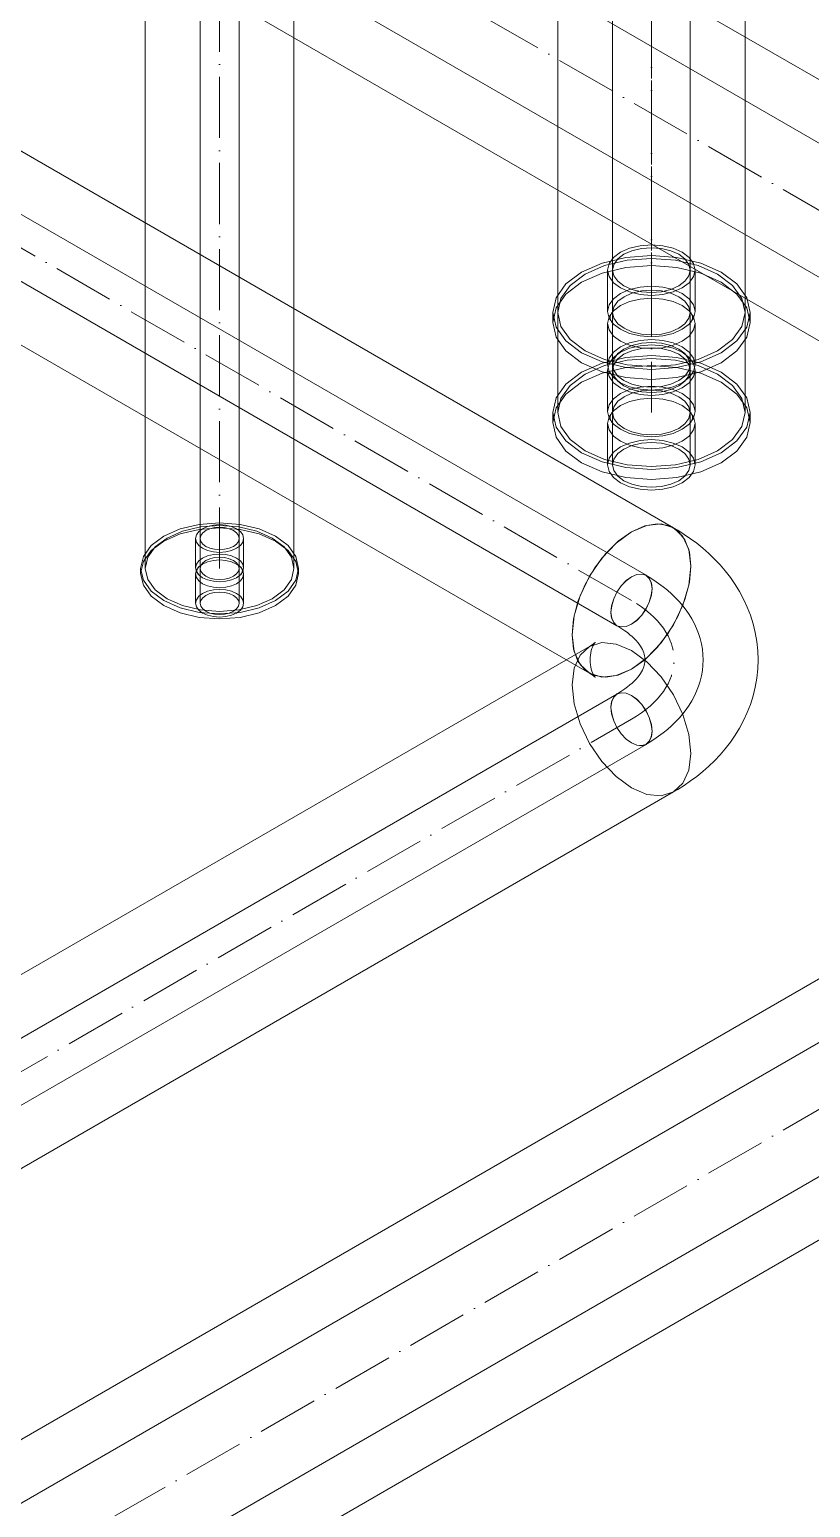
# Model space of a CAD drawing. Header units: millimetres. Extents: x -88595 to 880822, y -1054509 to -148035.
# Drawn here: x 431748.6 to 431876.5, y -325800.4 to -325558.4 of the extents above; entities that cross this region are included whole.
import ezdxf

# ---------------------------------------------------------------- set-up
doc = ezdxf.new("R2010")
doc.units = ezdxf.units.MM
doc.linetypes.add('$12$ADSK_Осевая', pattern=[14, 10, -2, 0, -2])
doc.linetypes.add('$13$ADSK_Осевая', pattern=[14, 10, -2, 0, -2])
for name, color, linetype, lineweight in [('Изоляция', 7, 'Continuous', 18), ('Трубопровод', 7, 'Continuous', 18), ('Трубопроводы', 7, 'Continuous', 18)]:
    doc.layers.add(name, color=color, linetype=linetype, lineweight=lineweight)

# ---------------------------------------------------------------- blocks, each defined once
blk = doc.blocks.new('$0$ADSK_МедьПайка_Отвод-гнутая труба - Отвод _гнутая труба_-V88-В_ОВ3_3')
at = {"layer": 'Трубопроводы', "color": 190, "true_color": 0x8000ff}
for points in [[(-8212.37, 5009.38, 0), (-8212.26, 5010.46, 0), (-8211.92, 5011.59, 0), (-8211.39, 5012.7, 0), (-8210.69, 5013.72, 0), (-8209.88, 5014.58, 0), (-8209.01, 5015.21, 0), (-8208.14, 5015.58, 0), (-8207.32, 5015.66, 0), (-8206.63, 5015.45, 0), (-8206.09, 5014.95, 0), (-8205.76, 5014.21, 0), (-8205.64, 5013.27, 0)], [(-8197.28, 5001.61, 0), (-8197.31, 5002.49, 0), (-8197.4, 5003.36, 0), (-8197.55, 5004.23, 0), (-8197.76, 5005.08, 0), (-8198.02, 5005.92, 0), (-8198.34, 5006.73, 0), (-8198.7, 5007.53, 0), (-8199.12, 5008.3, 0), (-8199.57, 5009.05, 0), (-8200.07, 5009.77, 0), (-8200.61, 5010.47, 0), (-8201.19, 5011.14, 0), (-8201.8, 5011.79, 0), (-8202.45, 5012.41, 0), (-8203.12, 5013.01, 0), (-8203.83, 5013.58, 0), (-8204.56, 5014.12, 0), (-8205.33, 5014.65, 0), (-8206.11, 5015.15, 0), (-8206.63, 5015.45, 0)], [(-8205.64, 5013.27, 0), (-8205.76, 5012.2, 0), (-8206.09, 5011.07, 0), (-8206.63, 5009.95, 0), (-8207.32, 5008.93, 0), (-8208.14, 5008.08, 0), (-8209.01, 5007.44, 0), (-8209.88, 5007.07, 0), (-8210.69, 5006.99, 0), (-8211.39, 5007.2, 0), (-8211.92, 5007.7, 0), (-8212.26, 5008.44, 0), (-8212.37, 5009.38, 0)], [(-8206.8, 5001.61, 0), (-8206.8, 5001.83, 0), (-8206.83, 5002.05, 0), (-8206.87, 5002.28, 0), (-8206.92, 5002.52, 0), (-8207, 5002.76, 0), (-8207.1, 5003.02, 0), (-8207.22, 5003.29, 0), (-8207.37, 5003.56, 0), (-8207.55, 5003.85, 0), (-8207.76, 5004.15, 0), (-8207.99, 5004.46, 0), (-8208.26, 5004.77, 0), (-8208.56, 5005.09, 0), (-8208.9, 5005.41, 0), (-8209.26, 5005.73, 0), (-8209.66, 5006.06, 0), (-8210.1, 5006.38, 0), (-8210.56, 5006.7, 0), (-8211.06, 5007.01, 0), (-8211.39, 5007.2, 0)], [(-8206.8, 5001.61, 0), (-8206.8, 5001.39, 0), (-8206.83, 5001.17, 0), (-8206.87, 5000.94, 0), (-8206.92, 5000.7, 0), (-8207, 5000.46, 0), (-8207.1, 5000.2, 0), (-8207.22, 4999.94, 0), (-8207.37, 4999.66, 0), (-8207.55, 4999.37, 0), (-8207.76, 4999.07, 0), (-8207.99, 4998.77, 0), (-8208.26, 4998.45, 0), (-8208.56, 4998.13, 0), (-8208.9, 4997.81, 0), (-8209.26, 4997.49, 0), (-8209.66, 4997.17, 0), (-8210.1, 4996.84, 0), (-8210.56, 4996.53, 0), (-8211.06, 4996.21, 0), (-8211.39, 4996.02, 0)], [(-8197.28, 5001.61, 0), (-8197.31, 5000.73, 0), (-8197.4, 4999.86, 0), (-8197.55, 4998.99, 0), (-8197.76, 4998.14, 0), (-8198.02, 4997.3, 0), (-8198.34, 4996.49, 0), (-8198.7, 4995.69, 0), (-8199.12, 4994.92, 0), (-8199.57, 4994.17, 0), (-8200.07, 4993.45, 0), (-8200.61, 4992.75, 0), (-8201.19, 4992.08, 0), (-8201.8, 4991.43, 0), (-8202.45, 4990.81, 0), (-8203.12, 4990.21, 0), (-8203.83, 4989.64, 0), (-8204.56, 4989.1, 0), (-8205.33, 4988.57, 0), (-8206.11, 4988.08, 0), (-8206.63, 4987.77, 0)], [(-8205.64, 4989.95, 0), (-8205.76, 4991.02, 0), (-8206.09, 4992.15, 0), (-8206.63, 4993.27, 0), (-8207.32, 4994.29, 0), (-8208.14, 4995.15, 0), (-8209.01, 4995.78, 0), (-8209.88, 4996.15, 0), (-8210.69, 4996.23, 0), (-8211.39, 4996.02, 0), (-8211.92, 4995.52, 0), (-8212.26, 4994.78, 0), (-8212.37, 4993.84, 0)], [(-8212.37, 4993.84, 0), (-8212.26, 4992.77, 0), (-8211.92, 4991.63, 0), (-8211.39, 4990.52, 0), (-8210.69, 4989.5, 0), (-8209.88, 4988.64, 0), (-8209.01, 4988.01, 0), (-8208.14, 4987.64, 0), (-8207.32, 4987.56, 0), (-8206.63, 4987.77, 0), (-8206.09, 4988.27, 0), (-8205.76, 4989.01, 0), (-8205.64, 4989.95, 0)]]:
    blk.add_polyline3d(points, dxfattribs=at)
blk = doc.blocks.new('$0$ADSK_МедьПайка_Муфта - Муфта медная под пайку-V115-В_ОВ3_3')
at = {"layer": 'Трубопроводы', "color": 190, "true_color": 0x8000ff}
for p, q in [((-8280.39, 5021.49), (-8280.39, 5016.67)), ((-8279.63, 5021.49), (-8279.63, 5010.87)), ((-8273.28, 5010.87), (-8273.28, 5021.49)), ((-8272.52, 5016.67), (-8272.52, 5021.49)), ((-8280.39, 5015.69), (-8280.39, 5010.87)), ((-8272.52, 5010.87), (-8272.52, 5015.69))]:
    blk.add_line(p, q, dxfattribs=at)
for points in [[(-8279.24, 5023.09, 0), (-8279.86, 5022.62, 0), (-8280.26, 5022.07, 0), (-8280.39, 5021.49, 0), (-8280.26, 5020.9, 0), (-8279.86, 5020.35, 0), (-8279.24, 5019.88, 0), (-8278.42, 5019.52, 0), (-8277.48, 5019.29, 0), (-8276.46, 5019.21, 0), (-8275.44, 5019.29, 0), (-8274.49, 5019.52, 0), (-8273.67, 5019.88, 0)], [(-8274.21, 5020.19, 0), (-8274.87, 5019.9, 0), (-8275.64, 5019.72, 0), (-8276.46, 5019.65, 0), (-8277.28, 5019.72, 0), (-8278.04, 5019.9, 0), (-8278.7, 5020.19, 0), (-8279.21, 5020.57, 0), (-8279.52, 5021.01, 0), (-8279.63, 5021.49, 0), (-8279.52, 5021.96, 0), (-8279.21, 5022.4, 0), (-8278.7, 5022.78, 0)], [(-8273.67, 5019.88, 0), (-8273.05, 5020.35, 0), (-8272.66, 5020.9, 0), (-8272.52, 5021.49, 0), (-8272.66, 5022.07, 0), (-8273.05, 5022.62, 0), (-8273.67, 5023.09, 0), (-8274.49, 5023.45, 0), (-8275.44, 5023.68, 0), (-8276.46, 5023.76, 0), (-8277.48, 5023.68, 0), (-8278.42, 5023.45, 0), (-8279.24, 5023.09, 0)], [(-8278.7, 5022.78, 0), (-8278.04, 5023.07, 0), (-8277.28, 5023.26, 0), (-8276.46, 5023.32, 0), (-8275.64, 5023.26, 0), (-8274.87, 5023.07, 0), (-8274.21, 5022.78, 0), (-8273.71, 5022.4, 0), (-8273.39, 5021.96, 0), (-8273.28, 5021.49, 0), (-8273.39, 5021.01, 0), (-8273.71, 5020.57, 0), (-8274.21, 5020.19, 0)], [(-8279.24, 5018.27, 0), (-8279.86, 5017.8, 0), (-8280.26, 5017.26, 0), (-8280.39, 5016.67, 0), (-8280.26, 5016.08, 0), (-8279.86, 5015.53, 0), (-8279.24, 5015.06, 0), (-8278.42, 5014.7, 0), (-8277.48, 5014.47, 0), (-8276.46, 5014.4, 0), (-8275.44, 5014.47, 0), (-8274.49, 5014.7, 0), (-8273.67, 5015.06, 0)], [(-8273.67, 5014.08, 0), (-8274.49, 5013.72, 0), (-8275.44, 5013.49, 0), (-8276.46, 5013.42, 0), (-8277.48, 5013.49, 0), (-8278.42, 5013.72, 0), (-8279.24, 5014.08, 0), (-8279.86, 5014.55, 0), (-8280.26, 5015.1, 0), (-8280.39, 5015.69, 0), (-8280.26, 5016.28, 0), (-8279.86, 5016.82, 0), (-8279.24, 5017.3, 0)], [(-8273.67, 5015.06, 0), (-8273.05, 5015.53, 0), (-8272.66, 5016.08, 0), (-8272.52, 5016.67, 0), (-8272.66, 5017.26, 0), (-8273.05, 5017.8, 0), (-8273.67, 5018.27, 0), (-8274.49, 5018.64, 0), (-8275.44, 5018.86, 0), (-8276.46, 5018.94, 0), (-8277.48, 5018.86, 0), (-8278.42, 5018.64, 0), (-8279.24, 5018.27, 0)], [(-8279.24, 5017.3, 0), (-8278.42, 5017.66, 0), (-8277.48, 5017.88, 0), (-8276.46, 5017.96, 0), (-8275.44, 5017.88, 0), (-8274.49, 5017.66, 0), (-8273.67, 5017.3, 0), (-8273.05, 5016.82, 0), (-8272.66, 5016.28, 0), (-8272.52, 5015.69, 0), (-8272.66, 5015.1, 0), (-8273.05, 5014.55, 0), (-8273.67, 5014.08, 0)], [(-8279.79, 5015.46, 0), (-8279.86, 5015.53, 0), (-8279.92, 5015.59, 0), (-8279.97, 5015.65, 0), (-8280.01, 5015.71, 0), (-8280.05, 5015.76, 0), (-8280.08, 5015.82, 0), (-8280.11, 5015.87, 0), (-8280.14, 5015.92, 0), (-8280.15, 5015.97, 0), (-8280.17, 5016.01, 0), (-8280.18, 5016.06, 0), (-8280.19, 5016.1, 0), (-8280.19, 5016.14, 0), (-8280.19, 5016.18, 0), (-8280.19, 5016.22, 0), (-8280.19, 5016.26, 0), (-8280.18, 5016.3, 0), (-8280.17, 5016.35, 0), (-8280.15, 5016.39, 0), (-8280.13, 5016.44, 0), (-8280.11, 5016.49, 0), (-8280.08, 5016.54, 0), (-8280.05, 5016.6, 0), (-8280.01, 5016.65, 0), (-8279.96, 5016.71, 0), (-8279.91, 5016.77, 0), (-8279.85, 5016.83, 0), (-8279.79, 5016.89, 0)], [(-8273.12, 5015.46, 0), (-8273.06, 5015.53, 0), (-8273, 5015.59, 0), (-8272.95, 5015.65, 0), (-8272.9, 5015.71, 0), (-8272.86, 5015.76, 0), (-8272.83, 5015.82, 0), (-8272.8, 5015.87, 0), (-8272.78, 5015.92, 0), (-8272.76, 5015.97, 0), (-8272.75, 5016.01, 0), (-8272.73, 5016.06, 0), (-8272.73, 5016.1, 0), (-8272.72, 5016.14, 0), (-8272.72, 5016.18, 0), (-8272.72, 5016.22, 0), (-8272.73, 5016.26, 0), (-8272.73, 5016.3, 0), (-8272.75, 5016.35, 0), (-8272.76, 5016.39, 0), (-8272.78, 5016.44, 0), (-8272.8, 5016.49, 0), (-8272.83, 5016.54, 0), (-8272.86, 5016.6, 0), (-8272.9, 5016.65, 0), (-8272.95, 5016.71, 0), (-8273, 5016.77, 0), (-8273.06, 5016.83, 0), (-8273.12, 5016.89, 0)], [(-8273.67, 5009.26, 0), (-8274.49, 5008.9, 0), (-8275.44, 5008.68, 0), (-8276.46, 5008.6, 0), (-8277.48, 5008.68, 0), (-8278.42, 5008.9, 0), (-8279.24, 5009.26, 0), (-8279.86, 5009.74, 0), (-8280.26, 5010.28, 0), (-8280.39, 5010.87, 0), (-8280.26, 5011.46, 0), (-8279.86, 5012.01, 0), (-8279.24, 5012.48, 0)], [(-8279.24, 5012.48, 0), (-8278.42, 5012.84, 0), (-8277.48, 5013.07, 0), (-8276.46, 5013.14, 0), (-8275.44, 5013.07, 0), (-8274.49, 5012.84, 0), (-8273.67, 5012.48, 0), (-8273.05, 5012.01, 0), (-8272.66, 5011.46, 0), (-8272.52, 5010.87, 0), (-8272.66, 5010.28, 0), (-8273.05, 5009.74, 0), (-8273.67, 5009.26, 0)], [(-8274.21, 5009.58, 0), (-8273.71, 5009.95, 0), (-8273.39, 5010.4, 0), (-8273.28, 5010.87, 0), (-8273.39, 5011.35, 0), (-8273.71, 5011.79, 0), (-8274.21, 5012.17, 0), (-8274.87, 5012.46, 0), (-8275.64, 5012.64, 0), (-8276.46, 5012.7, 0), (-8277.28, 5012.64, 0), (-8278.04, 5012.46, 0), (-8278.7, 5012.17, 0)], [(-8278.7, 5012.17, 0), (-8279.21, 5011.79, 0), (-8279.52, 5011.35, 0), (-8279.63, 5010.87, 0), (-8279.52, 5010.4, 0), (-8279.21, 5009.95, 0), (-8278.7, 5009.58, 0), (-8278.04, 5009.28, 0), (-8277.28, 5009.1, 0), (-8276.46, 5009.04, 0), (-8275.64, 5009.1, 0), (-8274.87, 5009.28, 0), (-8274.21, 5009.58, 0)]]:
    blk.add_polyline3d(points, dxfattribs=at)
blk = doc.blocks.new('$0$ADSK_МедьПайка_Муфта - Муфта медная под пайку-4466393-В_ОВ3_3')
at = {"layer": 'Трубопроводы', "color": 134, "true_color": 0x00a6a6}
for p, q in [((-8354.05, 5002.9), (-8354.05, 4996.12)), ((-8353.24, 5002.9), (-8353.24, 4987.38)), ((-8340.54, 4987.38), (-8340.54, 5002.9)), ((-8339.73, 4996.12), (-8339.73, 5002.9)), ((-8354.05, 4994.16), (-8354.05, 4987.38)), ((-8339.73, 4987.38), (-8339.73, 4994.16))]:
    blk.add_line(p, q, dxfattribs=at)
for points in [[(-8341.82, 5005.82, 0), (-8343.31, 5006.48, 0), (-8345.03, 5006.89, 0), (-8346.89, 5007.03, 0), (-8348.74, 5006.89, 0), (-8350.47, 5006.48, 0), (-8351.95, 5005.82, 0), (-8353.09, 5004.96, 0), (-8353.8, 5003.97, 0), (-8354.05, 5002.9, 0), (-8353.8, 5001.83, 0), (-8353.09, 5000.83, 0), (-8351.95, 4999.97, 0)], [(-8351.38, 5000.3, 0), (-8352.39, 5001.06, 0), (-8353.02, 5001.95, 0), (-8353.24, 5002.9, 0), (-8353.02, 5003.84, 0), (-8352.39, 5004.73, 0), (-8351.38, 5005.49, 0), (-8350.06, 5006.07, 0), (-8348.53, 5006.44, 0), (-8346.89, 5006.56, 0), (-8345.24, 5006.44, 0), (-8343.71, 5006.07, 0), (-8342.4, 5005.49, 0)], [(-8351.95, 4999.97, 0), (-8350.47, 4999.32, 0), (-8348.74, 4998.9, 0), (-8346.89, 4998.76, 0), (-8345.03, 4998.9, 0), (-8343.31, 4999.32, 0), (-8341.82, 4999.97, 0), (-8340.69, 5000.83, 0), (-8339.97, 5001.83, 0), (-8339.73, 5002.9, 0), (-8339.97, 5003.97, 0), (-8340.69, 5004.96, 0), (-8341.82, 5005.82, 0)], [(-8342.4, 5005.49, 0), (-8341.39, 5004.73, 0), (-8340.75, 5003.84, 0), (-8340.54, 5002.9, 0), (-8340.75, 5001.95, 0), (-8341.39, 5001.06, 0), (-8342.4, 5000.3, 0), (-8343.71, 4999.72, 0), (-8345.24, 4999.35, 0), (-8346.89, 4999.23, 0), (-8348.53, 4999.35, 0), (-8350.06, 4999.72, 0), (-8351.38, 5000.3, 0)], [(-8341.82, 4999.04, 0), (-8343.31, 4999.7, 0), (-8345.03, 5000.11, 0), (-8346.89, 5000.25, 0), (-8348.74, 5000.11, 0), (-8350.47, 4999.7, 0), (-8351.95, 4999.04, 0), (-8353.09, 4998.19, 0), (-8353.8, 4997.19, 0), (-8354.05, 4996.12, 0), (-8353.8, 4995.05, 0), (-8353.09, 4994.05, 0), (-8351.95, 4993.2, 0)], [(-8351.95, 4991.24, 0), (-8353.09, 4992.09, 0), (-8353.8, 4993.09, 0), (-8354.05, 4994.16, 0), (-8353.8, 4995.23, 0), (-8353.09, 4996.23, 0), (-8351.95, 4997.08, 0), (-8350.47, 4997.74, 0), (-8348.74, 4998.15, 0), (-8346.89, 4998.29, 0), (-8345.03, 4998.15, 0), (-8343.31, 4997.74, 0), (-8341.82, 4997.08, 0)], [(-8351.95, 4993.2, 0), (-8350.47, 4992.54, 0), (-8348.74, 4992.13, 0), (-8346.89, 4991.99, 0), (-8345.03, 4992.13, 0), (-8343.31, 4992.54, 0), (-8341.82, 4993.2, 0), (-8340.69, 4994.05, 0), (-8339.97, 4995.05, 0), (-8339.73, 4996.12, 0), (-8339.97, 4997.19, 0), (-8340.69, 4998.19, 0), (-8341.82, 4999.04, 0)], [(-8352.96, 4996.35, 0), (-8353.07, 4996.24, 0), (-8353.17, 4996.13, 0), (-8353.27, 4996.03, 0), (-8353.34, 4995.92, 0), (-8353.41, 4995.83, 0), (-8353.47, 4995.73, 0), (-8353.52, 4995.64, 0), (-8353.56, 4995.56, 0), (-8353.59, 4995.48, 0), (-8353.61, 4995.4, 0), (-8353.63, 4995.33, 0), (-8353.64, 4995.27, 0), (-8353.65, 4995.2, 0), (-8353.65, 4995.14, 0), (-8353.65, 4995.07, 0), (-8353.64, 4995.01, 0), (-8353.63, 4994.94, 0), (-8353.61, 4994.87, 0), (-8353.59, 4994.79, 0), (-8353.55, 4994.72, 0), (-8353.52, 4994.63, 0), (-8353.47, 4994.54, 0), (-8353.41, 4994.45, 0), (-8353.34, 4994.35, 0), (-8353.26, 4994.25, 0), (-8353.17, 4994.14, 0), (-8353.07, 4994.03, 0), (-8352.96, 4993.93, 0)], [(-8341.82, 4997.08, 0), (-8340.69, 4996.23, 0), (-8339.97, 4995.23, 0), (-8339.73, 4994.16, 0), (-8339.97, 4993.09, 0), (-8340.69, 4992.09, 0), (-8341.82, 4991.24, 0), (-8343.31, 4990.58, 0), (-8345.03, 4990.17, 0), (-8346.89, 4990.03, 0), (-8348.74, 4990.17, 0), (-8350.47, 4990.58, 0), (-8351.95, 4991.24, 0)], [(-8340.82, 4996.35, 0), (-8340.7, 4996.24, 0), (-8340.6, 4996.13, 0), (-8340.51, 4996.03, 0), (-8340.43, 4995.92, 0), (-8340.36, 4995.83, 0), (-8340.31, 4995.73, 0), (-8340.26, 4995.64, 0), (-8340.22, 4995.56, 0), (-8340.19, 4995.48, 0), (-8340.17, 4995.4, 0), (-8340.15, 4995.33, 0), (-8340.14, 4995.27, 0), (-8340.13, 4995.2, 0), (-8340.13, 4995.14, 0), (-8340.13, 4995.07, 0), (-8340.14, 4995.01, 0), (-8340.15, 4994.94, 0), (-8340.17, 4994.87, 0), (-8340.19, 4994.79, 0), (-8340.22, 4994.72, 0), (-8340.26, 4994.63, 0), (-8340.31, 4994.54, 0), (-8340.37, 4994.45, 0), (-8340.43, 4994.35, 0), (-8340.51, 4994.25, 0), (-8340.61, 4994.14, 0), (-8340.71, 4994.03, 0), (-8340.82, 4993.93, 0)], [(-8351.95, 4984.46, 0), (-8353.09, 4985.32, 0), (-8353.8, 4986.31, 0), (-8354.05, 4987.38, 0), (-8353.8, 4988.45, 0), (-8353.09, 4989.45, 0), (-8351.95, 4990.31, 0), (-8350.47, 4990.96, 0), (-8348.74, 4991.38, 0), (-8346.89, 4991.52, 0), (-8345.03, 4991.38, 0), (-8343.31, 4990.96, 0), (-8341.82, 4990.31, 0)], [(-8342.4, 4989.97, 0), (-8343.71, 4990.56, 0), (-8345.24, 4990.92, 0), (-8346.89, 4991.05, 0), (-8348.53, 4990.92, 0), (-8350.06, 4990.56, 0), (-8351.38, 4989.97, 0), (-8352.39, 4989.22, 0), (-8353.02, 4988.33, 0), (-8353.24, 4987.38, 0), (-8353.02, 4986.43, 0), (-8352.39, 4985.55, 0), (-8351.38, 4984.79, 0)], [(-8341.82, 4990.31, 0), (-8340.69, 4989.45, 0), (-8339.97, 4988.45, 0), (-8339.73, 4987.38, 0), (-8339.97, 4986.31, 0), (-8340.69, 4985.32, 0), (-8341.82, 4984.46, 0), (-8343.31, 4983.8, 0), (-8345.03, 4983.39, 0), (-8346.89, 4983.25, 0), (-8348.74, 4983.39, 0), (-8350.47, 4983.8, 0), (-8351.95, 4984.46, 0)], [(-8351.38, 4984.79, 0), (-8350.06, 4984.21, 0), (-8348.53, 4983.84, 0), (-8346.89, 4983.72, 0), (-8345.24, 4983.84, 0), (-8343.71, 4984.21, 0), (-8342.4, 4984.79, 0), (-8341.39, 4985.55, 0), (-8340.75, 4986.43, 0), (-8340.54, 4987.38, 0), (-8340.75, 4988.33, 0), (-8341.39, 4989.22, 0), (-8342.4, 4989.97, 0)]]:
    blk.add_polyline3d(points, dxfattribs=at)

msp = doc.modelspace()

# ---------------------------------------------------------------- linework, layer by layer
at = {"layer": 'Изоляция', "color": 134, "true_color": 0x00a6a6}
for p, q in [((431835.09, -321971.18), (431835.09, -325621.08)), ((431865.79, -325621.08), (431865.79, -321971.18)), ((432023.95, -325650.89), (431790.14, -325515.9)), ((431753.09, -325537.29), (431986.9, -325672.28)), ((431834.28, -325604.7), (431834.28, -325606.33)), ((431866.6, -325606.33), (431866.6, -325604.7)), ((431834.28, -325621.08), (431834.28, -325622.71)), ((431866.6, -325622.71), (431866.6, -325621.08)), ((431986.9, -325650.89), (431382.85, -325999.64)), ((431382.85, -326042.42), (432023.95, -325672.28))]:
    msp.add_line(p, q, dxfattribs=at)
at = {"layer": 'Изоляция', "color": 190, "true_color": 0x8000ff}
for p, q in [((431767.55, -322009.3), (431767.55, -325646.61)), ((431791.9, -325646.61), (431791.9, -322009.3)), ((431854.06, -325639.95), (431728.62, -325567.53)), ((431714.86, -325591.36), (431840.3, -325663.78)), ((431766.79, -325646.61), (431766.79, -325647.42)), ((431792.66, -325647.42), (431792.66, -325646.61)), ((431840.3, -325659.38), (431394.09, -325917)), ((431407.85, -325940.83), (431854.06, -325683.22))]:
    msp.add_line(p, q, dxfattribs=at)
at = {"layer": 'Изоляция', "color": 134, "true_color": 0x00a6a6}
for points in [[(431861.86, -325598.1, 0), (431858.52, -325596.62, 0), (431854.62, -325595.69, 0), (431850.44, -325595.37, 0), (431846.25, -325595.69, 0), (431842.36, -325596.62, 0), (431839.01, -325598.1, 0)], [(431839.58, -325598.43, 0), (431842.76, -325597.02, 0), (431846.46, -325596.14, 0), (431850.44, -325595.84, 0), (431854.41, -325596.14, 0), (431858.11, -325597.02, 0), (431861.29, -325598.43, 0)], [(431839.01, -325598.1, 0), (431836.44, -325600.03, 0), (431834.83, -325602.28, 0), (431834.28, -325604.7, 0), (431834.83, -325607.11, 0), (431836.44, -325609.36, 0), (431839.01, -325611.3, 0)], [(431839.58, -325610.96, 0), (431837.14, -325609.13, 0), (431835.61, -325606.99, 0), (431835.09, -325604.7, 0), (431835.61, -325602.4, 0), (431837.14, -325600.27, 0), (431839.58, -325598.43, 0)], [(431839.01, -325599.73, 0), (431842.36, -325598.25, 0), (431846.25, -325597.32, 0), (431850.44, -325597, 0), (431854.62, -325597.32, 0), (431858.52, -325598.25, 0), (431861.86, -325599.73, 0)], [(431861.29, -325598.43, 0), (431863.73, -325600.27, 0), (431865.26, -325602.4, 0), (431865.79, -325604.7, 0), (431865.26, -325606.99, 0), (431863.73, -325609.13, 0), (431861.29, -325610.96, 0)], [(431861.86, -325611.3, 0), (431864.43, -325609.36, 0), (431866.05, -325607.11, 0), (431866.6, -325604.7, 0), (431866.05, -325602.28, 0), (431864.43, -325600.03, 0), (431861.86, -325598.1, 0)], [(431839.01, -325612.93, 0), (431836.44, -325611, 0), (431834.83, -325608.75, 0), (431834.28, -325606.33, 0), (431834.83, -325603.92, 0), (431836.44, -325601.67, 0), (431839.01, -325599.73, 0)], [(431861.86, -325599.73, 0), (431864.43, -325601.67, 0), (431866.05, -325603.92, 0), (431866.6, -325606.33, 0), (431866.05, -325608.75, 0), (431864.43, -325611, 0), (431861.86, -325612.93, 0)], [(431839.01, -325611.3, 0), (431842.36, -325612.78, 0), (431846.25, -325613.71, 0), (431850.44, -325614.03, 0), (431854.62, -325613.71, 0), (431858.52, -325612.78, 0), (431861.86, -325611.3, 0)], [(431861.86, -325614.48, 0), (431858.52, -325613, 0), (431854.62, -325612.07, 0), (431850.44, -325611.75, 0), (431846.25, -325612.07, 0), (431842.36, -325613, 0), (431839.01, -325614.48, 0)], [(431861.86, -325612.93, 0), (431858.52, -325614.41, 0), (431854.62, -325615.34, 0), (431850.44, -325615.66, 0), (431846.25, -325615.34, 0), (431842.36, -325614.41, 0), (431839.01, -325612.93, 0)], [(431861.29, -325610.96, 0), (431858.11, -325612.37, 0), (431854.41, -325613.26, 0), (431850.44, -325613.56, 0), (431846.46, -325613.26, 0), (431842.76, -325612.37, 0), (431839.58, -325610.96, 0)], [(431839.58, -325614.81, 0), (431842.76, -325613.4, 0), (431846.46, -325612.52, 0), (431850.44, -325612.22, 0), (431854.41, -325612.52, 0), (431858.11, -325613.4, 0), (431861.29, -325614.81, 0)], [(431839.01, -325614.48, 0), (431836.44, -325616.41, 0), (431834.83, -325618.66, 0), (431834.28, -325621.08, 0), (431834.83, -325623.49, 0), (431836.44, -325625.74, 0), (431839.01, -325627.67, 0)], [(431839.58, -325627.34, 0), (431837.14, -325625.51, 0), (431835.61, -325623.37, 0), (431835.09, -325621.08, 0), (431835.61, -325618.78, 0), (431837.14, -325616.65, 0), (431839.58, -325614.81, 0)], [(431839.01, -325616.11, 0), (431842.36, -325614.63, 0), (431846.25, -325613.7, 0), (431850.44, -325613.38, 0), (431854.62, -325613.7, 0), (431858.52, -325614.63, 0), (431861.86, -325616.11, 0)], [(431861.29, -325614.81, 0), (431863.73, -325616.65, 0), (431865.26, -325618.78, 0), (431865.79, -325621.08, 0), (431865.26, -325623.37, 0), (431863.73, -325625.51, 0), (431861.29, -325627.34, 0)], [(431861.86, -325627.67, 0), (431864.43, -325625.74, 0), (431866.05, -325623.49, 0), (431866.6, -325621.08, 0), (431866.05, -325618.66, 0), (431864.43, -325616.41, 0), (431861.86, -325614.48, 0)], [(431839.01, -325629.31, 0), (431836.44, -325627.38, 0), (431834.83, -325625.13, 0), (431834.28, -325622.71, 0), (431834.83, -325620.3, 0), (431836.44, -325618.05, 0), (431839.01, -325616.11, 0)], [(431861.86, -325616.11, 0), (431864.43, -325618.05, 0), (431866.05, -325620.3, 0), (431866.6, -325622.71, 0), (431866.05, -325625.13, 0), (431864.43, -325627.38, 0), (431861.86, -325629.31, 0)], [(431839.01, -325627.67, 0), (431842.36, -325629.16, 0), (431846.25, -325630.09, 0), (431850.44, -325630.41, 0), (431854.62, -325630.09, 0), (431858.52, -325629.16, 0), (431861.86, -325627.67, 0)], [(431861.29, -325627.34, 0), (431858.11, -325628.75, 0), (431854.41, -325629.64, 0), (431850.44, -325629.94, 0), (431846.46, -325629.64, 0), (431842.76, -325628.75, 0), (431839.58, -325627.34, 0)], [(431861.86, -325629.31, 0), (431858.52, -325630.79, 0), (431854.62, -325631.72, 0), (431850.44, -325632.04, 0), (431846.25, -325631.72, 0), (431842.36, -325630.79, 0), (431839.01, -325629.31, 0)]]:
    msp.add_polyline3d(points, dxfattribs=at)
at = {"layer": 'Изоляция', "color": 190, "true_color": 0x8000ff}
for points in [[(431788.87, -325641.33, 0), (431786.19, -325640.14, 0), (431783.07, -325639.39, 0), (431779.73, -325639.14, 0), (431776.38, -325639.39, 0), (431773.26, -325640.14, 0), (431770.58, -325641.33, 0)], [(431771.12, -325641.64, 0), (431773.64, -325640.52, 0), (431776.58, -325639.82, 0), (431779.73, -325639.58, 0), (431782.88, -325639.82, 0), (431785.81, -325640.52, 0), (431788.34, -325641.64, 0)], [(431847.18, -325640.63, 0), (431849.34, -325639.66, 0), (431851.4, -325639.31, 0), (431853.24, -325639.58, 0), (431854.78, -325640.47, 0), (431855.94, -325641.93, 0), (431856.66, -325643.89, 0), (431856.91, -325646.25, 0)], [(431856.91, -325646.25, 0), (431856.57, -325643.53, 0), (431855.6, -325641.38, 0), (431854.06, -325639.95, 0), (431852.04, -325639.33, 0), (431849.69, -325639.56, 0), (431847.18, -325640.63, 0)], [(431770.58, -325641.33, 0), (431768.52, -325642.87, 0), (431767.23, -325644.67, 0), (431766.79, -325646.61, 0), (431767.23, -325648.54, 0), (431768.52, -325650.34, 0), (431770.58, -325651.89, 0)], [(431770.58, -325652.7, 0), (431768.52, -325651.16, 0), (431767.23, -325649.36, 0), (431766.79, -325647.42, 0), (431767.23, -325645.49, 0), (431768.52, -325643.69, 0), (431770.58, -325642.14, 0)], [(431771.12, -325651.58, 0), (431769.18, -325650.12, 0), (431767.97, -325648.43, 0), (431767.55, -325646.61, 0), (431767.97, -325644.79, 0), (431769.18, -325643.09, 0), (431771.12, -325641.64, 0)], [(431770.58, -325642.14, 0), (431773.26, -325640.96, 0), (431776.38, -325640.21, 0), (431779.73, -325639.96, 0), (431783.07, -325640.21, 0), (431786.19, -325640.96, 0), (431788.87, -325642.14, 0)], [(431788.34, -325641.64, 0), (431790.27, -325643.09, 0), (431791.49, -325644.79, 0), (431791.9, -325646.61, 0), (431791.49, -325648.43, 0), (431790.27, -325650.12, 0), (431788.34, -325651.58, 0)], [(431788.87, -325651.89, 0), (431790.93, -325650.34, 0), (431792.22, -325648.54, 0), (431792.66, -325646.61, 0), (431792.22, -325644.67, 0), (431790.93, -325642.87, 0), (431788.87, -325641.33, 0)], [(431788.87, -325642.14, 0), (431790.93, -325643.69, 0), (431792.22, -325645.49, 0), (431792.66, -325647.42, 0), (431792.22, -325649.36, 0), (431790.93, -325651.16, 0), (431788.87, -325652.7, 0)], [(431847.18, -325640.63, 0), (431844.66, -325642.47, 0), (431842.31, -325644.95, 0), (431840.3, -325647.89, 0), (431838.75, -325651.11, 0), (431837.78, -325654.38, 0), (431837.45, -325657.48, 0)], [(431837.45, -325657.48, 0), (431837.69, -325654.84, 0), (431838.41, -325652.05, 0), (431839.57, -325649.25, 0), (431841.11, -325646.58, 0), (431842.96, -325644.18, 0), (431845.01, -325642.16, 0), (431847.18, -325640.63, 0)], [(431867.91, -325661.58, 0), (431867.86, -325660.08, 0), (431867.7, -325658.59, 0), (431867.45, -325657.12, 0), (431867.1, -325655.69, 0), (431866.66, -325654.29, 0), (431866.13, -325652.95, 0), (431865.54, -325651.65, 0), (431864.87, -325650.41, 0), (431864.15, -325649.23, 0), (431863.37, -325648.1, 0), (431862.54, -325647.03, 0), (431861.68, -325646.02, 0), (431860.77, -325645.07, 0), (431859.83, -325644.16, 0), (431858.86, -325643.31, 0), (431857.87, -325642.5, 0), (431856.85, -325641.74, 0), (431855.81, -325641.03, 0), (431854.74, -325640.36, 0), (431854.06, -325639.95, 0)], [(431847.18, -325663.1, 0), (431849.69, -325661.26, 0), (431852.04, -325658.79, 0), (431854.06, -325655.84, 0), (431855.6, -325652.62, 0), (431856.57, -325649.35, 0), (431856.91, -325646.25, 0)], [(431856.91, -325646.25, 0), (431856.66, -325648.89, 0), (431855.94, -325651.68, 0), (431854.78, -325654.48, 0), (431853.24, -325657.15, 0), (431851.4, -325659.55, 0), (431849.34, -325661.57, 0), (431847.18, -325663.1, 0)], [(431770.58, -325651.89, 0), (431773.26, -325653.07, 0), (431776.38, -325653.82, 0), (431779.73, -325654.07, 0), (431783.07, -325653.82, 0), (431786.19, -325653.07, 0), (431788.87, -325651.89, 0)], [(431788.34, -325651.58, 0), (431785.81, -325652.69, 0), (431782.88, -325653.4, 0), (431779.73, -325653.64, 0), (431776.58, -325653.4, 0), (431773.64, -325652.69, 0), (431771.12, -325651.58, 0)], [(431788.87, -325652.7, 0), (431786.19, -325653.89, 0), (431783.07, -325654.64, 0), (431779.73, -325654.89, 0), (431776.38, -325654.64, 0), (431773.26, -325653.89, 0), (431770.58, -325652.7, 0)], [(431837.45, -325657.48, 0), (431837.78, -325660.2, 0), (431838.75, -325662.35, 0), (431840.3, -325663.78, 0), (431842.31, -325664.4, 0), (431844.66, -325664.17, 0), (431847.18, -325663.1, 0)], [(431847.18, -325663.1, 0), (431845.01, -325664.07, 0), (431842.95, -325664.43, 0), (431841.11, -325664.15, 0), (431839.57, -325663.26, 0), (431838.41, -325661.8, 0), (431837.69, -325659.84, 0), (431837.45, -325657.48, 0)], [(431837.45, -325665.68, 0), (431837.78, -325662.97, 0), (431838.75, -325660.82, 0), (431840.3, -325659.38, 0), (431842.31, -325658.76, 0), (431844.66, -325658.99, 0), (431847.18, -325660.06, 0)], [(431847.18, -325660.06, 0), (431844.66, -325658.99, 0), (431842.31, -325658.76, 0), (431840.3, -325659.38, 0), (431838.75, -325660.82, 0), (431837.78, -325662.97, 0), (431837.45, -325665.68, 0)], [(431841.24, -325658.71, 0), (431841.22, -325658.73, 0), (431841.17, -325658.77, 0), (431841.09, -325658.85, 0), (431840.97, -325658.94, 0), (431840.81, -325659.06, 0), (431840.62, -325659.18, 0), (431840.39, -325659.33, 0), (431840.3, -325659.38, 0)], [(431840.39, -325661.58, 0), (431840.4, -325661.18, 0), (431840.44, -325660.79, 0), (431840.51, -325660.41, 0), (431840.59, -325660.07, 0), (431840.69, -325659.75, 0), (431840.8, -325659.48, 0), (431840.9, -325659.25, 0), (431841.01, -325659.06, 0), (431841.09, -325658.91, 0), (431841.17, -325658.8, 0), (431841.22, -325658.74, 0), (431841.24, -325658.71, 0)], [(431847.18, -325660.06, 0), (431849.69, -325661.9, 0), (431852.04, -325664.38, 0), (431854.06, -325667.33, 0), (431855.6, -325670.55, 0), (431856.57, -325673.82, 0), (431856.91, -325676.92, 0)], [(431856.91, -325676.92, 0), (431856.57, -325673.82, 0), (431855.6, -325670.55, 0), (431854.06, -325667.33, 0), (431852.04, -325664.38, 0), (431849.69, -325661.9, 0), (431847.18, -325660.06, 0)], [(431841.24, -325664.45, 0), (431841.22, -325664.44, 0), (431841.17, -325664.39, 0), (431841.09, -325664.32, 0), (431840.97, -325664.22, 0), (431840.81, -325664.11, 0), (431840.62, -325663.98, 0), (431840.39, -325663.84, 0), (431840.3, -325663.78, 0)], [(431840.39, -325661.58, 0), (431840.4, -325661.98, 0), (431840.44, -325662.38, 0), (431840.51, -325662.75, 0), (431840.59, -325663.1, 0), (431840.69, -325663.41, 0), (431840.8, -325663.69, 0), (431840.9, -325663.92, 0), (431841.01, -325664.11, 0), (431841.09, -325664.26, 0), (431841.17, -325664.36, 0), (431841.22, -325664.43, 0), (431841.24, -325664.45, 0)], [(431867.91, -325661.58, 0), (431867.86, -325663.08, 0), (431867.7, -325664.57, 0), (431867.45, -325666.04, 0), (431867.1, -325667.48, 0), (431866.66, -325668.87, 0), (431866.13, -325670.22, 0), (431865.54, -325671.51, 0), (431864.87, -325672.76, 0), (431864.15, -325673.94, 0), (431863.37, -325675.06, 0), (431862.54, -325676.13, 0), (431861.68, -325677.14, 0), (431860.77, -325678.1, 0), (431859.83, -325679, 0), (431858.86, -325679.86, 0), (431857.87, -325680.66, 0), (431856.85, -325681.42, 0), (431855.81, -325682.14, 0), (431854.74, -325682.81, 0), (431854.06, -325683.22, 0)], [(431847.18, -325682.53, 0), (431844.66, -325680.7, 0), (431842.31, -325678.22, 0), (431840.3, -325675.27, 0), (431838.75, -325672.05, 0), (431837.78, -325668.78, 0), (431837.45, -325665.68, 0)], [(431837.45, -325665.68, 0), (431837.78, -325668.78, 0), (431838.75, -325672.05, 0), (431840.3, -325675.27, 0), (431842.31, -325678.22, 0), (431844.66, -325680.7, 0), (431847.18, -325682.53, 0)], [(431856.91, -325676.92, 0), (431856.57, -325679.63, 0), (431855.6, -325681.78, 0), (431854.06, -325683.22, 0), (431852.04, -325683.84, 0), (431849.69, -325683.61, 0), (431847.18, -325682.53, 0)], [(431847.18, -325682.53, 0), (431849.69, -325683.61, 0), (431852.04, -325683.84, 0), (431854.06, -325683.22, 0), (431855.6, -325681.78, 0), (431856.57, -325679.63, 0), (431856.91, -325676.92, 0)]]:
    msp.add_polyline3d(points, dxfattribs=at)
at = {"layer": 'Трубопровод', "color": 134, "true_color": 0x00a6a6}
for p, q in [((431844.09, -321971.18), (431844.09, -325621.08)), ((431856.79, -325621.08), (431856.79, -321971.18)), ((431995.34, -325644.76), (431791.23, -325526.92)), ((431781.7, -325543.41), (431985.82, -325661.26)), ((431985.82, -325661.91), (431392.94, -326004.21)), ((431402.46, -326020.7), (431995.34, -325678.4))]:
    msp.add_line(p, q, dxfattribs=at)
at = {"layer": 'Трубопровод', "color": 134, "linetype": '$12$ADSK_Осевая', "true_color": 0x00a6a6}
for p, q in [((431850.44, -321971.18), (431850.44, -325604.7)), ((431850.44, -321971.18), (431850.44, -325604.7)), ((431850.44, -321989.05), (431850.44, -325621.08)), ((431850.44, -321989.05), (431850.44, -325621.08)), ((431990.58, -325653.01), (431786.47, -325535.17)), ((431990.58, -325653.01), (431786.47, -325535.17)), ((431990.58, -325670.16), (431397.7, -326012.45)), ((431990.58, -325670.16), (431397.7, -326012.45))]:
    msp.add_line(p, q, dxfattribs=at)
at = {"layer": 'Трубопровод', "color": 190, "true_color": 0x8000ff}
for p, q in [((431776.55, -322009.3), (431776.55, -325646.61)), ((431782.9, -325646.61), (431782.9, -322009.3)), ((431849.56, -325647.74), (431724.12, -325575.32)), ((431719.36, -325583.57), (431844.8, -325655.99)), ((431844.8, -325667.18), (431398.59, -325924.79)), ((431403.35, -325933.04), (431849.56, -325675.42))]:
    msp.add_line(p, q, dxfattribs=at)
at = {"layer": 'Трубопровод', "color": 190, "linetype": '$12$ADSK_Осевая', "true_color": 0x8000ff}
for p, q in [((431779.73, -325646.61), (431779.73, -322009.3)), ((431779.73, -325646.61), (431779.73, -322009.3)), ((431847.18, -325651.87), (431721.74, -325579.44)), ((431847.18, -325651.87), (431721.74, -325579.44)), ((431400.97, -325928.92), (431847.18, -325671.3)), ((431400.97, -325928.92), (431847.18, -325671.3))]:
    msp.add_line(p, q, dxfattribs=at)
at = {"layer": 'Трубопровод', "color": 134, "true_color": 0x00a6a6}
for points in [[(431845.95, -325602.11, 0), (431847.26, -325601.52, 0), (431848.79, -325601.16, 0), (431850.44, -325601.03, 0), (431852.08, -325601.16, 0), (431853.61, -325601.52, 0), (431854.93, -325602.11, 0)], [(431845.95, -325607.29, 0), (431844.94, -325606.53, 0), (431844.3, -325605.65, 0), (431844.09, -325604.7, 0), (431844.3, -325603.75, 0), (431844.94, -325602.86, 0), (431845.95, -325602.11, 0)], [(431854.93, -325602.11, 0), (431855.94, -325602.86, 0), (431856.57, -325603.75, 0), (431856.79, -325604.7, 0), (431856.57, -325605.65, 0), (431855.94, -325606.53, 0), (431854.93, -325607.29, 0)], [(431854.93, -325607.29, 0), (431853.61, -325607.87, 0), (431852.08, -325608.24, 0), (431850.44, -325608.36, 0), (431848.79, -325608.24, 0), (431847.26, -325607.87, 0), (431845.95, -325607.29, 0)], [(431845.95, -325618.49, 0), (431847.26, -325617.9, 0), (431848.79, -325617.54, 0), (431850.44, -325617.41, 0), (431852.08, -325617.54, 0), (431853.61, -325617.9, 0), (431854.93, -325618.49, 0)], [(431845.95, -325623.67, 0), (431844.94, -325622.91, 0), (431844.3, -325622.03, 0), (431844.09, -325621.08, 0), (431844.3, -325620.13, 0), (431844.94, -325619.24, 0), (431845.95, -325618.49, 0)], [(431854.93, -325618.49, 0), (431855.94, -325619.24, 0), (431856.57, -325620.13, 0), (431856.79, -325621.08, 0), (431856.57, -325622.03, 0), (431855.94, -325622.91, 0), (431854.93, -325623.67, 0)], [(431854.93, -325623.67, 0), (431853.61, -325624.25, 0), (431852.08, -325624.62, 0), (431850.44, -325624.74, 0), (431848.79, -325624.62, 0), (431847.26, -325624.25, 0), (431845.95, -325623.67, 0)]]:
    msp.add_polyline3d(points, dxfattribs=at)
at = {"layer": 'Трубопровод', "color": 190, "true_color": 0x8000ff}
for points in [[(431777.48, -325647.9, 0), (431776.98, -325647.52, 0), (431776.66, -325647.08, 0), (431776.55, -325646.61, 0), (431776.66, -325646.13, 0), (431776.98, -325645.69, 0), (431777.48, -325645.31, 0)], [(431777.48, -325645.31, 0), (431778.14, -325645.02, 0), (431778.9, -325644.84, 0), (431779.73, -325644.77, 0), (431780.55, -325644.84, 0), (431781.31, -325645.02, 0), (431781.97, -325645.31, 0)], [(431781.97, -325645.31, 0), (431782.48, -325645.69, 0), (431782.79, -325646.13, 0), (431782.9, -325646.61, 0), (431782.79, -325647.08, 0), (431782.48, -325647.52, 0), (431781.97, -325647.9, 0)], [(431781.97, -325647.9, 0), (431781.31, -325648.19, 0), (431780.55, -325648.38, 0), (431779.73, -325648.44, 0), (431778.9, -325648.38, 0), (431778.14, -325648.19, 0), (431777.48, -325647.9, 0)], [(431847.18, -325647.98, 0), (431846.31, -325648.62, 0), (431845.49, -325649.47, 0), (431844.8, -325650.49, 0), (431844.26, -325651.61, 0), (431843.93, -325652.74, 0), (431843.81, -325653.81, 0)], [(431850.54, -325649.92, 0), (431850.43, -325648.98, 0), (431850.09, -325648.24, 0), (431849.56, -325647.74, 0), (431848.86, -325647.53, 0), (431848.05, -325647.61, 0), (431847.18, -325647.98, 0)], [(431847.18, -325655.75, 0), (431848.05, -325655.12, 0), (431848.86, -325654.26, 0), (431849.56, -325653.24, 0), (431850.09, -325652.13, 0), (431850.43, -325651, 0), (431850.54, -325649.92, 0)], [(431843.81, -325653.81, 0), (431843.93, -325654.75, 0), (431844.26, -325655.49, 0), (431844.8, -325655.99, 0), (431845.49, -325656.2, 0), (431846.31, -325656.12, 0), (431847.18, -325655.75, 0)], [(431843.81, -325669.36, 0), (431843.93, -325668.42, 0), (431844.26, -325667.67, 0), (431844.8, -325667.18, 0), (431845.49, -325666.96, 0), (431846.31, -325667.04, 0), (431847.18, -325667.41, 0)], [(431847.18, -325667.41, 0), (431848.05, -325668.05, 0), (431848.86, -325668.9, 0), (431849.56, -325669.92, 0), (431850.09, -325671.04, 0), (431850.43, -325672.17, 0), (431850.54, -325673.24, 0)], [(431847.18, -325675.19, 0), (431846.31, -325674.55, 0), (431845.49, -325673.69, 0), (431844.8, -325672.67, 0), (431844.26, -325671.56, 0), (431843.93, -325670.43, 0), (431843.81, -325669.36, 0)], [(431850.54, -325673.24, 0), (431850.43, -325674.18, 0), (431850.09, -325674.93, 0), (431849.56, -325675.42, 0), (431848.86, -325675.64, 0), (431848.05, -325675.56, 0), (431847.18, -325675.19, 0)]]:
    msp.add_polyline3d(points, dxfattribs=at)
at = {"layer": 'Трубопроводы', "color": 190, "linetype": '$13$ADSK_Осевая', "true_color": 0x8000ff}
msp.add_ellipse((431830.35, -325661.58), major_axis=(23.8, 0), ratio=0.57735, start_param=5.497787, end_param=7.068583, dxfattribs=at)

# ---------------------------------------------------------------- block references
at = {"layer": 'Трубопроводы', "color": 134, "true_color": 0x00a6a6}
for p in [(440197.32, -330600.65), (440197.32, -330617.03)]:
    msp.add_blockref('$0$ADSK_МедьПайка_Муфта - Муфта медная под пайку-4466393-В_ОВ3_3', p, dxfattribs=at)
at = {"layer": 'Трубопроводы', "color": 190, "true_color": 0x8000ff}
for name in ['$0$ADSK_МедьПайка_Муфта - Муфта медная под пайку-V115-В_ОВ3_3', '$0$ADSK_МедьПайка_Отвод-гнутая труба - Отвод _гнутая труба_-V88-В_ОВ3_3']:
    msp.add_blockref(name, (440056.18, -330663.19), dxfattribs=at)

doc.saveas('drawing.dxf')
